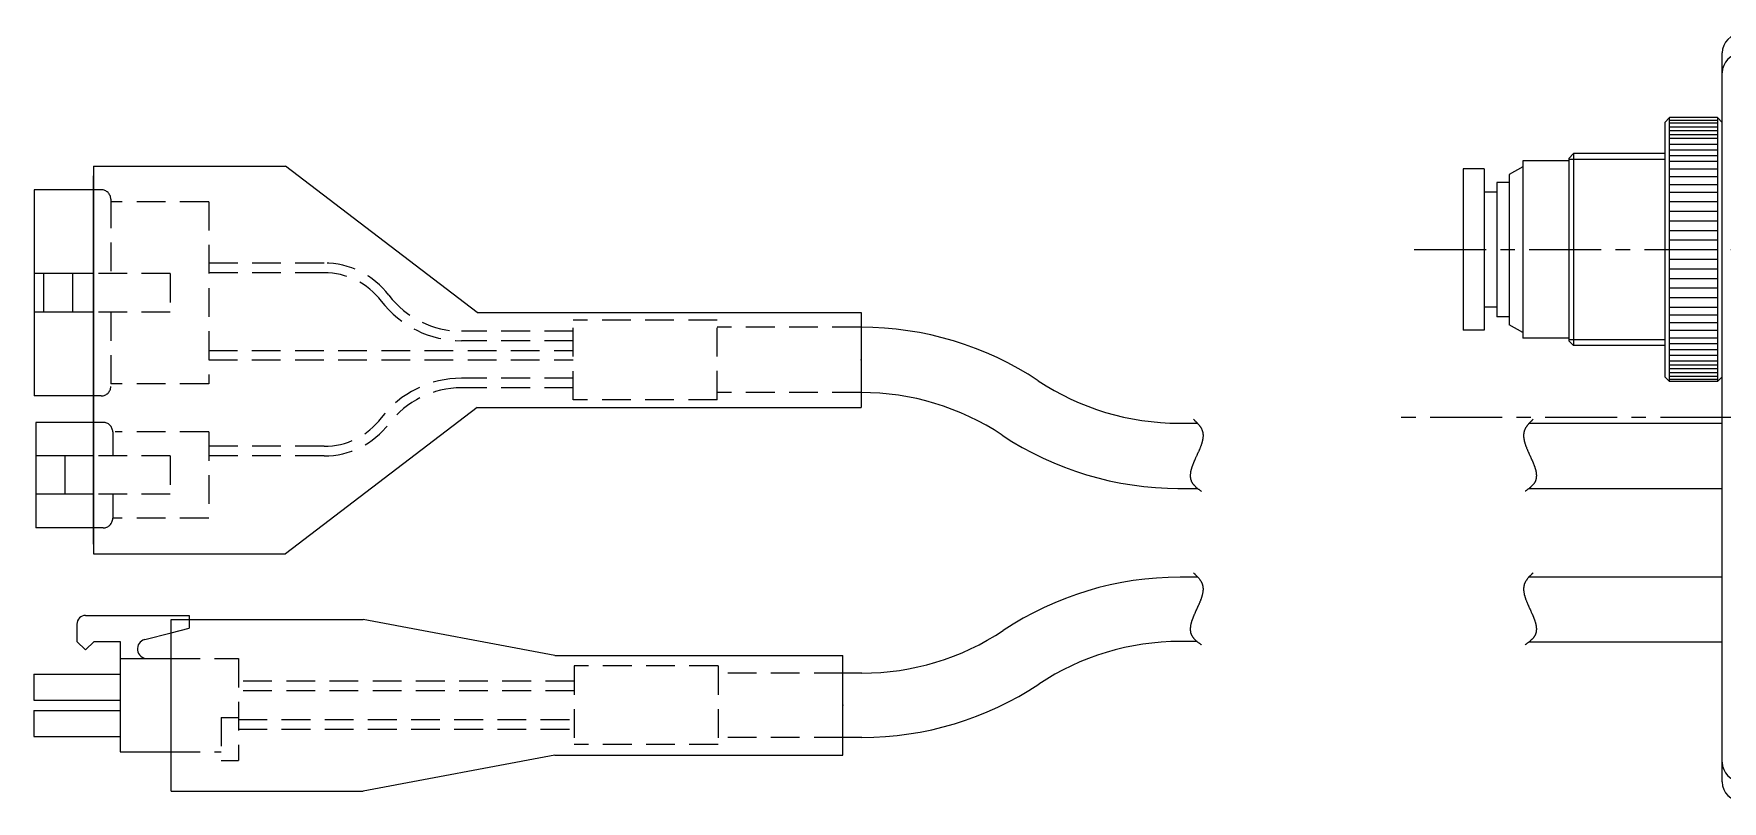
# Model space of a CAD drawing. Extents: x -805 to 272, y -183 to 306.
# Drawn here: x -805 to -629, y 216.8 to 296.8 of the extents above; entities that cross this region are included whole.
import ezdxf

# ---------------------------------------------------------------- set-up
doc = ezdxf.new("R2010")
doc.units = 0
for name, pattern in [('CENTER', [12, 7.5, -1.5, 1.5, -1.5]), ('CONTINOUS', [0]), ('DASHED', [4.5, 3, -1.5])]:
    doc.linetypes.add(name, pattern=pattern)
doc.layers.get('0').update_dxf_attribs({"linetype": 'CONTINUOUS'})
doc.layers.add('CENTER', color=1, linetype='CENTER')

msp = doc.modelspace()

# ---------------------------------------------------------------- linework, layer by layer
at = {"color": 7, "linetype": 'CONTINOUS'}
for p, q in [((-628.95, 218.81), (-628.95, 294.81)), ((-634.95, 287.56), (-634.45, 288.06)), ((-634.95, 287.56), (-634.95, 261.06)), ((-629.45, 288.06), (-634.45, 288.06)), ((-634.45, 260.56), (-634.45, 288.06)), ((-634.45, 287.81), (-629.45, 287.81)), ((-634.45, 287.51), (-629.45, 287.51)), ((-634.45, 287.11), (-629.45, 287.11)), ((-628.95, 287.56), (-629.45, 288.06)), ((-629.45, 288.06), (-629.45, 260.56)), ((-628.95, 261.06), (-628.95, 287.56)), ((-634.45, 286.71), (-629.45, 286.71)), ((-634.45, 286.31), (-629.45, 286.31)), ((-634.45, 285.91), (-629.45, 285.91)), ((-634.45, 285.31), (-629.45, 285.31)), ((-649.75, 283.56), (-649.75, 265.06)), ((-644.95, 283.56), (-649.75, 283.56)), ((-644.45, 284.31), (-644.95, 283.81)), ((-644.95, 283.81), (-644.95, 264.81)), ((-634.95, 283.71), (-644.95, 283.71)), ((-644.45, 284.31), (-644.45, 264.31)), ((-634.95, 284.31), (-644.45, 284.31)), ((-634.45, 284.71), (-629.45, 284.71)), ((-634.45, 284.11), (-629.45, 284.11)), ((-634.45, 283.51), (-629.45, 283.51)), ((-653.75, 282.71), (-655.95, 282.71)), ((-655.95, 282.71), (-655.95, 265.91)), ((-653.75, 282.71), (-653.75, 265.91)), ((-649.75, 282.95), (-651.15, 282.14)), ((-651.15, 282.13), (-651.15, 266.47)), ((-634.45, 282.71), (-629.45, 282.71)), ((-634.45, 281.91), (-629.45, 281.91)), ((-798.72, 280.55), (-804.92, 280.55)), ((-804.92, 280.55), (-804.92, 259.05)), ((-652.52, 280.31), (-653.75, 280.31)), ((-651.15, 281.31), (-652.46, 281.31)), ((-652.45, 281.31), (-652.45, 267.31)), ((-634.45, 281.11), (-629.45, 281.11)), ((-634.45, 280.31), (-629.45, 280.31)), ((-634.45, 279.31), (-629.45, 279.31)), ((-634.45, 278.31), (-629.45, 278.31)), ((-634.45, 277.31), (-629.45, 277.31)), ((-634.45, 276.31), (-629.45, 276.31)), ((-634.45, 275.31), (-629.45, 275.31)), ((-634.45, 274.31), (-629.45, 274.31)), ((-634.45, 273.31), (-629.45, 273.31)), ((-798.72, 271.8), (-804.92, 271.8)), ((-803.92, 271.8), (-803.92, 267.8)), ((-800.92, 271.8), (-800.92, 267.8)), ((-634.45, 272.31), (-629.45, 272.31)), ((-634.45, 271.31), (-629.45, 271.31)), ((-634.45, 270.31), (-629.45, 270.31)), ((-634.45, 269.31), (-629.45, 269.31)), ((-798.72, 267.8), (-804.92, 267.8)), ((-652.52, 268.31), (-653.75, 268.31)), ((-634.45, 268.31), (-629.45, 268.31)), ((-653.75, 265.91), (-655.95, 265.91)), ((-651.15, 267.31), (-652.46, 267.31)), ((-649.75, 265.66), (-651.15, 266.47)), ((-634.45, 267.51), (-629.45, 267.51)), ((-634.45, 266.71), (-629.45, 266.71)), ((-634.45, 265.91), (-629.45, 265.91)), ((-644.95, 265.06), (-649.75, 265.06)), ((-634.95, 264.91), (-644.95, 264.91)), ((-644.45, 264.31), (-644.95, 264.81)), ((-634.95, 264.31), (-644.45, 264.31)), ((-634.45, 265.11), (-629.45, 265.11)), ((-634.45, 264.51), (-629.45, 264.51)), ((-634.45, 263.91), (-629.45, 263.91)), ((-634.45, 263.31), (-629.45, 263.31)), ((-634.45, 262.71), (-629.45, 262.71)), ((-634.45, 262.31), (-629.45, 262.31)), ((-634.95, 261.06), (-634.45, 260.56)), ((-634.45, 261.91), (-629.45, 261.91)), ((-634.45, 261.51), (-629.45, 261.51)), ((-634.45, 261.11), (-629.45, 261.11)), ((-634.45, 260.81), (-629.45, 260.81)), ((-629.45, 260.56), (-634.45, 260.56)), ((-629.45, 260.56), (-628.95, 261.06)), ((-798.72, 259.05), (-804.92, 259.05)), ((-804.72, 256.3), (-804.72, 245.3)), ((-798.72, 256.3), (-804.72, 256.3)), ((-685.56, 256.21), (-683.65, 256.21)), ((-649.07, 256.21), (-628.95, 256.21)), ((-798.72, 252.8), (-804.72, 252.8)), ((-801.72, 252.8), (-801.72, 248.8)), ((-798.72, 248.8), (-804.72, 248.8)), ((-685.68, 249.41), (-683.63, 249.41)), ((-649.09, 249.41), (-628.95, 249.41)), ((-798.72, 245.3), (-804.72, 245.3)), ((-683.61, 240.16), (-685.46, 240.16)), ((-649.07, 240.21), (-628.95, 240.21)), ((-799.55, 236.17), (-788.75, 236.17)), ((-788.75, 236.17), (-788.75, 235.76)), ((-800.45, 235.27), (-800.45, 233.47)), ((-793.39, 233.66), (-790.62, 234.37)), ((-799.55, 232.57), (-800.45, 233.47)), ((-799.55, 232.57), (-798.65, 233.47)), ((-798.65, 233.47), (-795.95, 233.47)), ((-795.95, 233.47), (-795.95, 221.95)), ((-683.69, 233.46), (-685.46, 233.46)), ((-649.09, 233.41), (-628.95, 233.41)), ((-795.95, 231.67), (-790.62, 231.67)), ((-804.95, 230.05), (-804.95, 227.35)), ((-804.95, 230.05), (-795.95, 230.05)), ((-718.62, 230.16), (-720.62, 230.16)), ((-804.95, 227.35), (-795.95, 227.35)), ((-804.95, 226.27), (-795.95, 226.27)), ((-804.95, 226.27), (-804.95, 223.57)), ((-804.95, 223.57), (-795.95, 223.57)), ((-795.95, 221.95), (-790.62, 221.95)), ((-718.62, 223.46), (-720.62, 223.46))]:
    msp.add_line(p, q, dxfattribs=at)
at = {"color": 0, "linetype": 'CONTINUOUS'}
for p, q in [((-798.72, 283), (-778.72, 283)), ((-798.72, 283), (-798.72, 242.6)), ((-798.72, 243.6), (-798.72, 282)), ((-758.72, 267.75), (-778.72, 283)), ((-758.72, 267.75), (-718.72, 267.76)), ((-718.72, 267.76), (-718.72, 257.86)), ((-758.72, 257.85), (-778.72, 242.6)), ((-758.72, 257.85), (-718.72, 257.86)), ((-798.72, 242.6), (-778.72, 242.6)), ((-790.62, 235.76), (-785.5, 235.76)), ((-790.62, 217.86), (-790.62, 235.76)), ((-785.5, 235.76), (-770.62, 235.76)), ((-750.62, 232.01), (-770.62, 235.76)), ((-750.62, 232.01), (-720.62, 232.01)), ((-720.62, 221.61), (-720.62, 232.01)), ((-750.62, 221.61), (-770.62, 217.86)), ((-750.62, 221.61), (-720.62, 221.61)), ((-790.62, 217.86), (-770.62, 217.86))]:
    msp.add_line(p, q, dxfattribs=at)
at = {"color": 3, "linetype": 'DASHED'}
for p, q in [((-797.92, 280.55), (-798.72, 280.55)), ((-796.92, 279.55), (-796.92, 271.8)), ((-786.72, 279.3), (-796.92, 279.3)), ((-786.72, 279.3), (-786.72, 260.3)), ((-774.69, 272.9), (-786.72, 272.9)), ((-790.72, 271.8), (-798.72, 271.8)), ((-790.72, 271.8), (-790.72, 267.8)), ((-774.69, 271.9), (-786.72, 271.9)), ((-790.72, 267.8), (-798.72, 267.8)), ((-796.92, 267.8), (-796.92, 260.05)), ((-748.72, 265.8), (-760.37, 265.8)), ((-733.72, 266.96), (-748.72, 266.95)), ((-748.72, 258.65), (-748.72, 266.95)), ((-733.72, 258.66), (-733.72, 266.96)), ((-718.72, 266.21), (-733.72, 266.21)), ((-748.72, 264.8), (-760.37, 264.8)), ((-786.72, 263.8), (-748.72, 263.8)), ((-786.72, 262.8), (-748.72, 262.8)), ((-748.72, 260.9), (-760.37, 260.9)), ((-797.92, 259.05), (-798.72, 259.05)), ((-786.72, 260.3), (-796.92, 260.3)), ((-748.72, 259.9), (-760.37, 259.9)), ((-718.72, 259.41), (-733.72, 259.41)), ((-733.72, 258.66), (-748.72, 258.65)), ((-797.72, 256.3), (-798.72, 256.3)), ((-796.72, 255.3), (-796.72, 252.8)), ((-786.72, 255.3), (-796.45, 255.3)), ((-786.72, 255.3), (-786.72, 246.3)), ((-774.69, 253.8), (-786.72, 253.8)), ((-790.72, 252.8), (-798.72, 252.8)), ((-790.72, 252.8), (-790.72, 248.8)), ((-774.69, 252.8), (-786.72, 252.8)), ((-790.72, 248.8), (-798.72, 248.8)), ((-796.72, 248.8), (-796.72, 246.3)), ((-797.72, 245.3), (-798.72, 245.3)), ((-786.72, 246.3), (-796.72, 246.3)), ((-790.62, 234.37), (-788.75, 234.85)), ((-788.75, 235.76), (-788.75, 234.85)), ((-790.62, 231.67), (-783.62, 231.67)), ((-783.62, 231.67), (-783.62, 221.05)), ((-748.62, 230.91), (-748.62, 222.71)), ((-733.62, 230.91), (-748.62, 230.91)), ((-733.62, 230.91), (-733.62, 222.71)), ((-748.62, 229.31), (-783.62, 229.31)), ((-720.62, 230.16), (-733.62, 230.16)), ((-748.62, 228.31), (-783.62, 228.31)), ((-785.42, 225.55), (-783.62, 225.55)), ((-785.42, 225.55), (-785.42, 221.05)), ((-783.62, 225.31), (-748.62, 225.31)), ((-783.62, 224.31), (-748.62, 224.31)), ((-790.62, 221.95), (-785.42, 221.95)), ((-733.62, 222.71), (-748.62, 222.71)), ((-720.62, 223.46), (-733.62, 223.46)), ((-785.42, 221.05), (-783.62, 221.05))]:
    msp.add_line(p, q, dxfattribs=at)
at = {"color": 7}
for points in [[(-684.07, 256.62, 0), (-684.04, 256.59, 0), (-684.01, 256.56, 0), (-683.98, 256.53, 0), (-683.94, 256.5, 0), (-683.91, 256.47, 0), (-683.88, 256.44, 0), (-683.85, 256.41, 0), (-683.82, 256.37, 0), (-683.78, 256.34, 0), (-683.75, 256.31, 0), (-683.72, 256.28, 0), (-683.69, 256.25, 0), (-683.66, 256.21, 0), (-683.63, 256.18, 0), (-683.6, 256.15, 0), (-683.57, 256.11, 0), (-683.54, 256.08, 0), (-683.51, 256.04, 0), (-683.48, 256.01, 0), (-683.45, 255.97, 0), (-683.43, 255.94, 0), (-683.4, 255.9, 0), (-683.38, 255.87, 0), (-683.35, 255.83, 0), (-683.33, 255.8, 0), (-683.3, 255.76, 0), (-683.28, 255.72, 0), (-683.26, 255.69, 0), (-683.24, 255.65, 0), (-683.22, 255.61, 0), (-683.21, 255.57, 0), (-683.19, 255.53, 0), (-683.17, 255.5, 0), (-683.16, 255.46, 0), (-683.15, 255.42, 0), (-683.13, 255.38, 0), (-683.12, 255.34, 0), (-683.11, 255.3, 0), (-683.1, 255.26, 0), (-683.1, 255.22, 0), (-683.09, 255.18, 0), (-683.08, 255.14, 0), (-683.08, 255.1, 0), (-683.08, 255.06, 0), (-683.07, 255.02, 0), (-683.07, 254.98, 0), (-683.07, 254.93, 0), (-683.07, 254.89, 0), (-683.07, 254.85, 0), (-683.07, 254.81, 0), (-683.08, 254.77, 0), (-683.08, 254.72, 0), (-683.09, 254.68, 0), (-683.09, 254.64, 0), (-683.1, 254.59, 0), (-683.1, 254.55, 0), (-683.11, 254.51, 0), (-683.12, 254.46, 0), (-683.13, 254.42, 0), (-683.14, 254.38, 0), (-683.15, 254.33, 0), (-683.16, 254.29, 0), (-683.17, 254.24, 0), (-683.18, 254.2, 0), (-683.2, 254.15, 0), (-683.21, 254.11, 0), (-683.22, 254.06, 0), (-683.24, 254.02, 0), (-683.25, 253.97, 0), (-683.27, 253.93, 0), (-683.28, 253.88, 0), (-683.3, 253.84, 0), (-683.32, 253.79, 0), (-683.33, 253.75, 0), (-683.35, 253.7, 0), (-683.37, 253.66, 0), (-683.39, 253.61, 0), (-683.4, 253.57, 0), (-683.42, 253.52, 0), (-683.44, 253.47, 0), (-683.46, 253.43, 0), (-683.48, 253.38, 0), (-683.5, 253.34, 0), (-683.52, 253.29, 0), (-683.54, 253.24, 0), (-683.56, 253.2, 0), (-683.58, 253.15, 0), (-683.6, 253.11, 0), (-683.63, 253.06, 0), (-683.65, 253.01, 0), (-683.67, 252.97, 0), (-683.69, 252.92, 0), (-683.71, 252.88, 0), (-683.73, 252.83, 0), (-683.75, 252.78, 0), (-683.77, 252.74, 0), (-683.79, 252.69, 0), (-683.82, 252.65, 0), (-683.84, 252.6, 0), (-683.86, 252.55, 0), (-683.88, 252.51, 0), (-683.9, 252.46, 0), (-683.92, 252.42, 0), (-683.94, 252.37, 0), (-683.96, 252.32, 0), (-683.98, 252.28, 0), (-684, 252.23, 0), (-684.02, 252.19, 0), (-684.04, 252.14, 0), (-684.06, 252.1, 0), (-684.08, 252.05, 0), (-684.1, 252.01, 0), (-684.11, 251.96, 0), (-684.13, 251.92, 0), (-684.15, 251.87, 0), (-684.17, 251.83, 0), (-684.18, 251.78, 0), (-684.2, 251.74, 0), (-684.21, 251.69, 0), (-684.23, 251.65, 0), (-684.24, 251.61, 0), (-684.26, 251.56, 0), (-684.27, 251.52, 0), (-684.28, 251.47, 0), (-684.3, 251.43, 0), (-684.31, 251.39, 0), (-684.32, 251.34, 0), (-684.33, 251.3, 0), (-684.34, 251.26, 0), (-684.35, 251.22, 0), (-684.36, 251.17, 0), (-684.37, 251.13, 0), (-684.37, 251.09, 0), (-684.38, 251.05, 0), (-684.39, 251.01, 0), (-684.39, 250.96, 0), (-684.39, 250.92, 0), (-684.4, 250.88, 0), (-684.4, 250.84, 0), (-684.4, 250.8, 0), (-684.4, 250.76, 0), (-684.4, 250.72, 0), (-684.4, 250.68, 0), (-684.4, 250.64, 0), (-684.4, 250.6, 0), (-684.39, 250.56, 0), (-684.39, 250.52, 0), (-684.38, 250.48, 0), (-684.37, 250.45, 0), (-684.37, 250.41, 0), (-684.36, 250.37, 0), (-684.35, 250.33, 0), (-684.34, 250.29, 0), (-684.32, 250.26, 0), (-684.31, 250.22, 0), (-684.29, 250.18, 0), (-684.28, 250.15, 0), (-684.26, 250.11, 0), (-684.24, 250.08, 0), (-684.22, 250.04, 0), (-684.2, 250.01, 0), (-684.18, 249.97, 0), (-684.16, 249.94, 0), (-684.13, 249.9, 0), (-684.11, 249.87, 0), (-684.08, 249.84, 0), (-684.05, 249.8, 0), (-684.03, 249.77, 0), (-684, 249.74, 0), (-683.97, 249.71, 0), (-683.94, 249.68, 0), (-683.9, 249.65, 0), (-683.87, 249.61, 0), (-683.84, 249.58, 0), (-683.81, 249.55, 0), (-683.77, 249.52, 0), (-683.74, 249.49, 0), (-683.7, 249.46, 0), (-683.67, 249.43, 0), (-683.63, 249.41, 0), (-683.6, 249.38, 0), (-683.56, 249.35, 0), (-683.52, 249.32, 0), (-683.49, 249.29, 0), (-683.45, 249.27, 0), (-683.42, 249.24, 0), (-683.38, 249.21, 0), (-683.34, 249.19, 0), (-683.31, 249.16, 0), (-683.27, 249.14, 0), (-683.23, 249.11, 0)], [(-648.65, 256.62, 0), (-648.68, 256.59, 0), (-648.71, 256.56, 0), (-648.75, 256.53, 0), (-648.78, 256.5, 0), (-648.81, 256.47, 0), (-648.84, 256.44, 0), (-648.88, 256.41, 0), (-648.91, 256.37, 0), (-648.94, 256.34, 0), (-648.97, 256.31, 0), (-649, 256.28, 0), (-649.04, 256.25, 0), (-649.07, 256.21, 0), (-649.1, 256.18, 0), (-649.13, 256.15, 0), (-649.16, 256.11, 0), (-649.19, 256.08, 0), (-649.22, 256.04, 0), (-649.24, 256.01, 0), (-649.27, 255.97, 0), (-649.3, 255.94, 0), (-649.32, 255.9, 0), (-649.35, 255.87, 0), (-649.37, 255.83, 0), (-649.4, 255.8, 0), (-649.42, 255.76, 0), (-649.44, 255.72, 0), (-649.46, 255.69, 0), (-649.48, 255.65, 0), (-649.5, 255.61, 0), (-649.52, 255.57, 0), (-649.54, 255.53, 0), (-649.55, 255.5, 0), (-649.57, 255.46, 0), (-649.58, 255.42, 0), (-649.59, 255.38, 0), (-649.6, 255.34, 0), (-649.61, 255.3, 0), (-649.62, 255.26, 0), (-649.63, 255.22, 0), (-649.63, 255.18, 0), (-649.64, 255.14, 0), (-649.64, 255.1, 0), (-649.65, 255.06, 0), (-649.65, 255.02, 0), (-649.65, 254.98, 0), (-649.65, 254.93, 0), (-649.65, 254.89, 0), (-649.65, 254.85, 0), (-649.65, 254.81, 0), (-649.65, 254.77, 0), (-649.64, 254.72, 0), (-649.64, 254.68, 0), (-649.63, 254.64, 0), (-649.63, 254.59, 0), (-649.62, 254.55, 0), (-649.61, 254.51, 0), (-649.61, 254.46, 0), (-649.6, 254.42, 0), (-649.59, 254.38, 0), (-649.58, 254.33, 0), (-649.57, 254.29, 0), (-649.55, 254.24, 0), (-649.54, 254.2, 0), (-649.53, 254.15, 0), (-649.52, 254.11, 0), (-649.5, 254.06, 0), (-649.49, 254.02, 0), (-649.47, 253.97, 0), (-649.46, 253.93, 0), (-649.44, 253.88, 0), (-649.43, 253.84, 0), (-649.41, 253.79, 0), (-649.39, 253.75, 0), (-649.37, 253.7, 0), (-649.36, 253.66, 0), (-649.34, 253.61, 0), (-649.32, 253.57, 0), (-649.3, 253.52, 0), (-649.28, 253.47, 0), (-649.26, 253.43, 0), (-649.24, 253.38, 0), (-649.22, 253.34, 0), (-649.2, 253.29, 0), (-649.18, 253.24, 0), (-649.16, 253.2, 0), (-649.14, 253.15, 0), (-649.12, 253.11, 0), (-649.1, 253.06, 0), (-649.08, 253.01, 0), (-649.06, 252.97, 0), (-649.04, 252.92, 0), (-649.01, 252.88, 0), (-648.99, 252.83, 0), (-648.97, 252.78, 0), (-648.95, 252.74, 0), (-648.93, 252.69, 0), (-648.91, 252.65, 0), (-648.89, 252.6, 0), (-648.87, 252.55, 0), (-648.85, 252.51, 0), (-648.83, 252.46, 0), (-648.8, 252.42, 0), (-648.78, 252.37, 0), (-648.76, 252.32, 0), (-648.74, 252.28, 0), (-648.72, 252.23, 0), (-648.7, 252.19, 0), (-648.68, 252.14, 0), (-648.67, 252.1, 0), (-648.65, 252.05, 0), (-648.63, 252.01, 0), (-648.61, 251.96, 0), (-648.59, 251.92, 0), (-648.58, 251.87, 0), (-648.56, 251.83, 0), (-648.54, 251.78, 0), (-648.53, 251.74, 0), (-648.51, 251.69, 0), (-648.5, 251.65, 0), (-648.48, 251.61, 0), (-648.47, 251.56, 0), (-648.45, 251.52, 0), (-648.44, 251.47, 0), (-648.43, 251.43, 0), (-648.42, 251.39, 0), (-648.4, 251.34, 0), (-648.39, 251.3, 0), (-648.38, 251.26, 0), (-648.37, 251.22, 0), (-648.37, 251.17, 0), (-648.36, 251.13, 0), (-648.35, 251.09, 0), (-648.34, 251.05, 0), (-648.34, 251.01, 0), (-648.33, 250.96, 0), (-648.33, 250.92, 0), (-648.33, 250.88, 0), (-648.32, 250.84, 0), (-648.32, 250.8, 0), (-648.32, 250.76, 0), (-648.32, 250.72, 0), (-648.32, 250.68, 0), (-648.33, 250.64, 0), (-648.33, 250.6, 0), (-648.33, 250.56, 0), (-648.34, 250.52, 0), (-648.34, 250.48, 0), (-648.35, 250.45, 0), (-648.36, 250.41, 0), (-648.37, 250.37, 0), (-648.38, 250.33, 0), (-648.39, 250.29, 0), (-648.4, 250.26, 0), (-648.42, 250.22, 0), (-648.43, 250.18, 0), (-648.45, 250.15, 0), (-648.46, 250.11, 0), (-648.48, 250.08, 0), (-648.5, 250.04, 0), (-648.52, 250.01, 0), (-648.54, 249.97, 0), (-648.57, 249.94, 0), (-648.59, 249.9, 0), (-648.62, 249.87, 0), (-648.64, 249.84, 0), (-648.67, 249.8, 0), (-648.7, 249.77, 0), (-648.73, 249.74, 0), (-648.76, 249.71, 0), (-648.79, 249.68, 0), (-648.82, 249.65, 0), (-648.85, 249.61, 0), (-648.89, 249.58, 0), (-648.92, 249.55, 0), (-648.95, 249.52, 0), (-648.99, 249.49, 0), (-649.02, 249.46, 0), (-649.06, 249.43, 0), (-649.09, 249.41, 0), (-649.13, 249.38, 0), (-649.16, 249.35, 0), (-649.2, 249.32, 0), (-649.24, 249.29, 0), (-649.27, 249.27, 0), (-649.31, 249.24, 0), (-649.35, 249.21, 0), (-649.38, 249.19, 0), (-649.42, 249.16, 0), (-649.45, 249.14, 0), (-649.49, 249.11, 0)], [(-684.07, 240.62, 0), (-684.04, 240.59, 0), (-684.01, 240.56, 0), (-683.98, 240.53, 0), (-683.94, 240.5, 0), (-683.91, 240.47, 0), (-683.88, 240.44, 0), (-683.85, 240.41, 0), (-683.82, 240.37, 0), (-683.78, 240.34, 0), (-683.75, 240.31, 0), (-683.72, 240.28, 0), (-683.69, 240.25, 0), (-683.66, 240.21, 0), (-683.63, 240.18, 0), (-683.6, 240.15, 0), (-683.57, 240.11, 0), (-683.54, 240.08, 0), (-683.51, 240.04, 0), (-683.48, 240.01, 0), (-683.45, 239.97, 0), (-683.43, 239.94, 0), (-683.4, 239.9, 0), (-683.38, 239.87, 0), (-683.35, 239.83, 0), (-683.33, 239.8, 0), (-683.3, 239.76, 0), (-683.28, 239.72, 0), (-683.26, 239.69, 0), (-683.24, 239.65, 0), (-683.22, 239.61, 0), (-683.21, 239.57, 0), (-683.19, 239.53, 0), (-683.17, 239.5, 0), (-683.16, 239.46, 0), (-683.15, 239.42, 0), (-683.13, 239.38, 0), (-683.12, 239.34, 0), (-683.11, 239.3, 0), (-683.1, 239.26, 0), (-683.1, 239.22, 0), (-683.09, 239.18, 0), (-683.08, 239.14, 0), (-683.08, 239.1, 0), (-683.08, 239.06, 0), (-683.07, 239.02, 0), (-683.07, 238.98, 0), (-683.07, 238.93, 0), (-683.07, 238.89, 0), (-683.07, 238.85, 0), (-683.07, 238.81, 0), (-683.08, 238.77, 0), (-683.08, 238.72, 0), (-683.09, 238.68, 0), (-683.09, 238.64, 0), (-683.1, 238.59, 0), (-683.1, 238.55, 0), (-683.11, 238.51, 0), (-683.12, 238.46, 0), (-683.13, 238.42, 0), (-683.14, 238.38, 0), (-683.15, 238.33, 0), (-683.16, 238.29, 0), (-683.17, 238.24, 0), (-683.18, 238.2, 0), (-683.2, 238.15, 0), (-683.21, 238.11, 0), (-683.22, 238.06, 0), (-683.24, 238.02, 0), (-683.25, 237.97, 0), (-683.27, 237.93, 0), (-683.28, 237.88, 0), (-683.3, 237.84, 0), (-683.32, 237.79, 0), (-683.33, 237.75, 0), (-683.35, 237.7, 0), (-683.37, 237.66, 0), (-683.39, 237.61, 0), (-683.4, 237.57, 0), (-683.42, 237.52, 0), (-683.44, 237.47, 0), (-683.46, 237.43, 0), (-683.48, 237.38, 0), (-683.5, 237.34, 0), (-683.52, 237.29, 0), (-683.54, 237.24, 0), (-683.56, 237.2, 0), (-683.58, 237.15, 0), (-683.6, 237.11, 0), (-683.63, 237.06, 0), (-683.65, 237.01, 0), (-683.67, 236.97, 0), (-683.69, 236.92, 0), (-683.71, 236.88, 0), (-683.73, 236.83, 0), (-683.75, 236.78, 0), (-683.77, 236.74, 0), (-683.79, 236.69, 0), (-683.82, 236.65, 0), (-683.84, 236.6, 0), (-683.86, 236.55, 0), (-683.88, 236.51, 0), (-683.9, 236.46, 0), (-683.92, 236.42, 0), (-683.94, 236.37, 0), (-683.96, 236.32, 0), (-683.98, 236.28, 0), (-684, 236.23, 0), (-684.02, 236.19, 0), (-684.04, 236.14, 0), (-684.06, 236.1, 0), (-684.08, 236.05, 0), (-684.1, 236.01, 0), (-684.11, 235.96, 0), (-684.13, 235.92, 0), (-684.15, 235.87, 0), (-684.17, 235.83, 0), (-684.18, 235.78, 0), (-684.2, 235.74, 0), (-684.21, 235.69, 0), (-684.23, 235.65, 0), (-684.24, 235.61, 0), (-684.26, 235.56, 0), (-684.27, 235.52, 0), (-684.28, 235.47, 0), (-684.3, 235.43, 0), (-684.31, 235.39, 0), (-684.32, 235.34, 0), (-684.33, 235.3, 0), (-684.34, 235.26, 0), (-684.35, 235.22, 0), (-684.36, 235.17, 0), (-684.37, 235.13, 0), (-684.37, 235.09, 0), (-684.38, 235.05, 0), (-684.39, 235.01, 0), (-684.39, 234.96, 0), (-684.39, 234.92, 0), (-684.4, 234.88, 0), (-684.4, 234.84, 0), (-684.4, 234.8, 0), (-684.4, 234.76, 0), (-684.4, 234.72, 0), (-684.4, 234.68, 0), (-684.4, 234.64, 0), (-684.4, 234.6, 0), (-684.39, 234.56, 0), (-684.39, 234.52, 0), (-684.38, 234.48, 0), (-684.37, 234.45, 0), (-684.37, 234.41, 0), (-684.36, 234.37, 0), (-684.35, 234.33, 0), (-684.34, 234.29, 0), (-684.32, 234.26, 0), (-684.31, 234.22, 0), (-684.29, 234.18, 0), (-684.28, 234.15, 0), (-684.26, 234.11, 0), (-684.24, 234.08, 0), (-684.22, 234.04, 0), (-684.2, 234.01, 0), (-684.18, 233.97, 0), (-684.16, 233.94, 0), (-684.13, 233.9, 0), (-684.11, 233.87, 0), (-684.08, 233.84, 0), (-684.05, 233.8, 0), (-684.03, 233.77, 0), (-684, 233.74, 0), (-683.97, 233.71, 0), (-683.94, 233.68, 0), (-683.9, 233.65, 0), (-683.87, 233.61, 0), (-683.84, 233.58, 0), (-683.81, 233.55, 0), (-683.77, 233.52, 0), (-683.74, 233.49, 0), (-683.7, 233.46, 0), (-683.67, 233.43, 0), (-683.63, 233.41, 0), (-683.6, 233.38, 0), (-683.56, 233.35, 0), (-683.52, 233.32, 0), (-683.49, 233.29, 0), (-683.45, 233.27, 0), (-683.42, 233.24, 0), (-683.38, 233.21, 0), (-683.34, 233.19, 0), (-683.31, 233.16, 0), (-683.27, 233.14, 0), (-683.23, 233.11, 0)], [(-648.65, 240.62, 0), (-648.68, 240.59, 0), (-648.71, 240.56, 0), (-648.75, 240.53, 0), (-648.78, 240.5, 0), (-648.81, 240.47, 0), (-648.84, 240.44, 0), (-648.88, 240.41, 0), (-648.91, 240.37, 0), (-648.94, 240.34, 0), (-648.97, 240.31, 0), (-649, 240.28, 0), (-649.04, 240.25, 0), (-649.07, 240.21, 0), (-649.1, 240.18, 0), (-649.13, 240.15, 0), (-649.16, 240.11, 0), (-649.19, 240.08, 0), (-649.22, 240.04, 0), (-649.24, 240.01, 0), (-649.27, 239.97, 0), (-649.3, 239.94, 0), (-649.32, 239.9, 0), (-649.35, 239.87, 0), (-649.37, 239.83, 0), (-649.4, 239.8, 0), (-649.42, 239.76, 0), (-649.44, 239.72, 0), (-649.46, 239.69, 0), (-649.48, 239.65, 0), (-649.5, 239.61, 0), (-649.52, 239.57, 0), (-649.54, 239.53, 0), (-649.55, 239.5, 0), (-649.57, 239.46, 0), (-649.58, 239.42, 0), (-649.59, 239.38, 0), (-649.6, 239.34, 0), (-649.61, 239.3, 0), (-649.62, 239.26, 0), (-649.63, 239.22, 0), (-649.63, 239.18, 0), (-649.64, 239.14, 0), (-649.64, 239.1, 0), (-649.65, 239.06, 0), (-649.65, 239.02, 0), (-649.65, 238.98, 0), (-649.65, 238.93, 0), (-649.65, 238.89, 0), (-649.65, 238.85, 0), (-649.65, 238.81, 0), (-649.65, 238.77, 0), (-649.64, 238.72, 0), (-649.64, 238.68, 0), (-649.63, 238.64, 0), (-649.63, 238.59, 0), (-649.62, 238.55, 0), (-649.61, 238.51, 0), (-649.61, 238.46, 0), (-649.6, 238.42, 0), (-649.59, 238.38, 0), (-649.58, 238.33, 0), (-649.57, 238.29, 0), (-649.55, 238.24, 0), (-649.54, 238.2, 0), (-649.53, 238.15, 0), (-649.52, 238.11, 0), (-649.5, 238.06, 0), (-649.49, 238.02, 0), (-649.47, 237.97, 0), (-649.46, 237.93, 0), (-649.44, 237.88, 0), (-649.43, 237.84, 0), (-649.41, 237.79, 0), (-649.39, 237.75, 0), (-649.37, 237.7, 0), (-649.36, 237.66, 0), (-649.34, 237.61, 0), (-649.32, 237.57, 0), (-649.3, 237.52, 0), (-649.28, 237.47, 0), (-649.26, 237.43, 0), (-649.24, 237.38, 0), (-649.22, 237.34, 0), (-649.2, 237.29, 0), (-649.18, 237.24, 0), (-649.16, 237.2, 0), (-649.14, 237.15, 0), (-649.12, 237.11, 0), (-649.1, 237.06, 0), (-649.08, 237.01, 0), (-649.06, 236.97, 0), (-649.04, 236.92, 0), (-649.01, 236.88, 0), (-648.99, 236.83, 0), (-648.97, 236.78, 0), (-648.95, 236.74, 0), (-648.93, 236.69, 0), (-648.91, 236.65, 0), (-648.89, 236.6, 0), (-648.87, 236.55, 0), (-648.85, 236.51, 0), (-648.83, 236.46, 0), (-648.8, 236.42, 0), (-648.78, 236.37, 0), (-648.76, 236.32, 0), (-648.74, 236.28, 0), (-648.72, 236.23, 0), (-648.7, 236.19, 0), (-648.68, 236.14, 0), (-648.67, 236.1, 0), (-648.65, 236.05, 0), (-648.63, 236.01, 0), (-648.61, 235.96, 0), (-648.59, 235.92, 0), (-648.58, 235.87, 0), (-648.56, 235.83, 0), (-648.54, 235.78, 0), (-648.53, 235.74, 0), (-648.51, 235.69, 0), (-648.5, 235.65, 0), (-648.48, 235.61, 0), (-648.47, 235.56, 0), (-648.45, 235.52, 0), (-648.44, 235.47, 0), (-648.43, 235.43, 0), (-648.42, 235.39, 0), (-648.4, 235.34, 0), (-648.39, 235.3, 0), (-648.38, 235.26, 0), (-648.37, 235.22, 0), (-648.37, 235.17, 0), (-648.36, 235.13, 0), (-648.35, 235.09, 0), (-648.34, 235.05, 0), (-648.34, 235.01, 0), (-648.33, 234.96, 0), (-648.33, 234.92, 0), (-648.33, 234.88, 0), (-648.32, 234.84, 0), (-648.32, 234.8, 0), (-648.32, 234.76, 0), (-648.32, 234.72, 0), (-648.32, 234.68, 0), (-648.33, 234.64, 0), (-648.33, 234.6, 0), (-648.33, 234.56, 0), (-648.34, 234.52, 0), (-648.34, 234.48, 0), (-648.35, 234.45, 0), (-648.36, 234.41, 0), (-648.37, 234.37, 0), (-648.38, 234.33, 0), (-648.39, 234.29, 0), (-648.4, 234.26, 0), (-648.42, 234.22, 0), (-648.43, 234.18, 0), (-648.45, 234.15, 0), (-648.46, 234.11, 0), (-648.48, 234.08, 0), (-648.5, 234.04, 0), (-648.52, 234.01, 0), (-648.54, 233.97, 0), (-648.57, 233.94, 0), (-648.59, 233.9, 0), (-648.62, 233.87, 0), (-648.64, 233.84, 0), (-648.67, 233.8, 0), (-648.7, 233.77, 0), (-648.73, 233.74, 0), (-648.76, 233.71, 0), (-648.79, 233.68, 0), (-648.82, 233.65, 0), (-648.85, 233.61, 0), (-648.89, 233.58, 0), (-648.92, 233.55, 0), (-648.95, 233.52, 0), (-648.99, 233.49, 0), (-649.02, 233.46, 0), (-649.06, 233.43, 0), (-649.09, 233.41, 0), (-649.13, 233.38, 0), (-649.16, 233.35, 0), (-649.2, 233.32, 0), (-649.24, 233.29, 0), (-649.27, 233.27, 0), (-649.31, 233.24, 0), (-649.35, 233.21, 0), (-649.38, 233.19, 0), (-649.42, 233.16, 0), (-649.45, 233.14, 0), (-649.49, 233.11, 0)]]:
    msp.add_polyline3d(points, dxfattribs=at)
at = {"color": 7, "linetype": 'CONTINOUS'}
for centre, radius, start, end in [((-626.95, 294.81), 2, 90, 180), ((-626.95, 292.73), 2, 90, 180), ((-718.72, 232.81), 33.4, 56.4452, 90.0009), ((-685.56, 282.81), 26.6, 236.4452, 270), ((-718.72, 232.81), 26.6, 56.4452, 90.0009), ((-685.56, 282.81), 33.4, 236.4452, 270), ((-685.46, 206.81), 33.35, 90, 123.5569), ((-799.55, 235.27), 0.9, 90, 180), ((-718.62, 256.81), 26.65, 269.9994, 303.5569), ((-793.14, 232.68), 1.01, 104.3814, 270), ((-685.46, 206.81), 26.65, 90, 123.5569), ((-718.62, 256.81), 33.35, 269.9994, 303.5569), ((-626.95, 220.88), 2, 180, 270), ((-626.95, 218.81), 2, 180, 270)]:
    msp.add_arc(centre, radius, start, end, dxfattribs=at)
at = {"color": 3, "linetype": 'DASHED'}
for centre, radius, start, end in [((-797.92, 279.55), 1, 0.0017, 90.0017), ((-774.69, 264.4), 8.5, 37.2706, 90.0017), ((-774.69, 264.4), 7.5, 37.2706, 90.0017), ((-760.37, 275.3), 9.5, 217.2706, 270.0017), ((-760.37, 275.3), 10.5, 217.2706, 270.0017), ((-760.37, 250.4), 10.5, 90.0017, 142.7329), ((-797.92, 260.05), 1, 270.0017, 0.0017), ((-760.37, 250.4), 9.5, 90.0017, 142.7329), ((-797.72, 255.3), 1, 0.0017, 90.0017), ((-774.69, 261.3), 7.5, 270.0017, 322.7329), ((-774.69, 261.3), 8.5, 270.0017, 322.7329), ((-797.72, 246.3), 1, 270.0017, 0.0017)]:
    msp.add_arc(centre, radius, start, end, dxfattribs=at)
at = {"color": 0}
for p in [(-718.72, 262.81), (-720.62, 226.81), (-720.62, 226.81)]:
    msp.add_point(p, dxfattribs=at)
at = {"layer": 'CENTER', "color": 1, "linetype": 'CENTER'}
for p, q in [((-661.06, 274.31), (-625.95, 274.31)), ((272.1, 256.81), (-663.47, 256.81))]:
    msp.add_line(p, q, dxfattribs=at)

doc.saveas('drawing.dxf')
